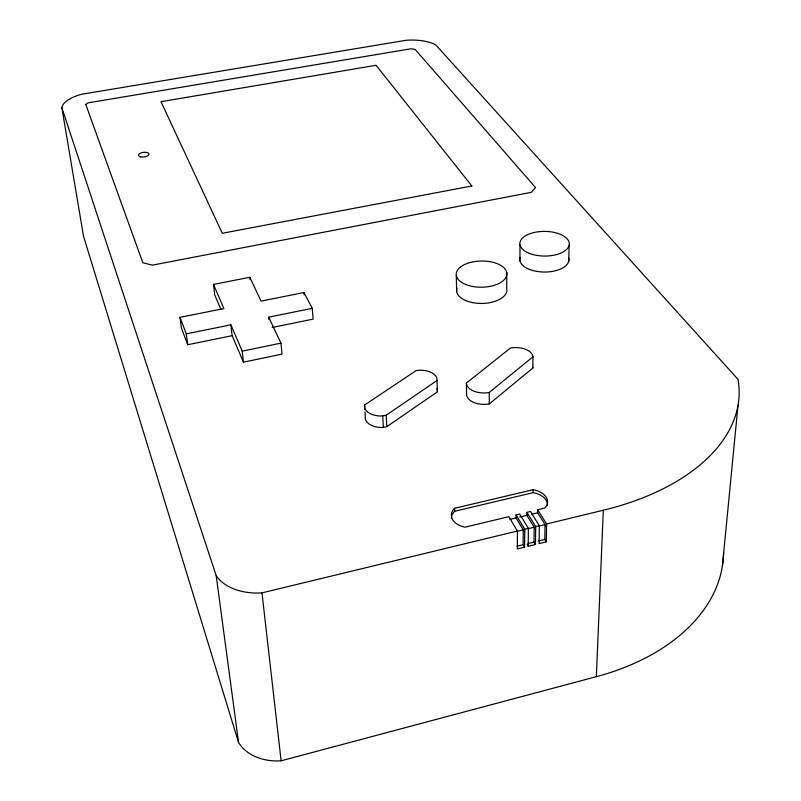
<?xml version="1.0" encoding="UTF-8"?>
<svg xmlns="http://www.w3.org/2000/svg" width="801" height="801" viewBox="0 0 801 801"><rect width="100%" height="100%" fill="white"/><g stroke="black" fill="none" stroke-linecap="round" stroke-linejoin="round"><path stroke-width="1.2" d="M524.715 532.264L516.054 517.937L516.064 514.953L519.679 514.082L528.39 528.38L528.229 546.262L535.468 544.49L535.689 526.607L526.888 512.36L530.492 511.489L539.323 525.726L539.083 543.609L546.302 541.836L546.602 523.964L537.691 509.766L544.87 508.044A19.254 12.265 1.8 0 0 533.216 489.691L454.557 508.295L454.628 511.268A19.324 12.536 0 0 0 451.434 518.577M454.557 508.295A19.344 12.526 -0.1 0 0 465.051 527.178L508.825 516.685L517.416 531.033L517.346 548.925L524.605 547.153L524.735 529.261L516.064 514.953M519.929 260.856L519.999 245.026M524.605 547.153L523.163 544.72L523.253 529.851L517.176 531.323M535.649 529.611L526.868 515.343L526.888 512.36M532.845 368.039L532.965 356.805A17.141 9.612 0.4 0 0 510.437 348.024L466.422 383.068L466.623 394.422A17.422 10.133 -0.2 0 0 489.311 403.904L532.845 368.039A17.061 9.672 0.5 0 0 532.525 366.558M547.473 505.671A19.224 12.285 1.8 0 0 533.186 492.655L533.216 489.691M535.468 544.49L534.007 542.077L534.167 527.208L528.109 528.68M546.552 526.968L537.651 512.75L537.691 509.766M546.302 541.836L544.81 539.433L545.05 524.575L539.013 526.037M568.74 261.226L569.121 245.336A24.731 12.335 0.4 0 0 534.838 232.34A24.731 12.335 0.4 0 0 529.731 253.516A24.731 12.335 0.4 0 0 569.121 245.336M596.345 676.685L603.313 510.237A224.891 129.261 0.5 0 0 738.011 379.354L435.814 44.956A31.85 12.636 -2.5 0 0 406.327 40.25L81.362 94.318A31.7 12.876 -7.3 0 0 61.857 107.704L83.514 236.205L238.548 742.437A46.738 35.184 -9.1 0 0 281.121 760.81L596.345 676.685A209.912 138.343 1.6 0 0 723.573 552.46M722.362 566.317L738.031 405.186M489.311 403.904L489.211 392.48L532.965 356.805M365.026 411.874L365.306 416.44A17.632 10.483 -3 0 0 383.339 427.454L386.793 426.693L437.376 391.839L437.036 380.525A17.352 9.972 -2 0 0 416.24 370.533L364.605 405.026L364.886 409.591M364.605 405.026A17.722 10.423 -3 0 0 382.718 415.969L386.192 415.208L437.036 380.525M517.116 546.202L523.163 544.72M527.979 543.549L534.007 542.077M538.813 540.895L544.81 539.433M61.857 107.704L216.2 575.649A50.543 33.512 -7.6 0 0 261.987 592.87L517.416 531.033M524.735 529.261L528.39 528.38M535.689 526.607L539.323 525.726M546.602 523.964L603.313 510.237M510.027 519.378L516.054 517.937M519.659 517.066L526.868 515.343M531.664 514.192L537.651 512.75M454.628 511.268L533.186 492.655M312.25 308.325L303.98 292.525L261.086 301.116L249.802 277.286L213.497 284.415L223.89 308.565L179.995 317.356L186.283 333.877L230.888 324.826L232.13 335.669L243.444 362.172L282.012 354.132L280.971 343.138L268.675 317.166L312.25 308.325L313.121 319.118L272.15 327.489M230.888 324.826L242.222 351.158L280.971 343.138M179.995 317.356L181.447 328.12L187.724 344.74L232.13 335.669M527.268 544.65L528.229 546.262M220.886 309.346L214.758 294.978L213.497 284.415M186.283 333.877L187.724 344.74M216.2 575.649L238.548 742.437M261.987 592.87L281.121 760.81M242.222 351.158L243.444 362.172M249.802 277.286L250.042 279.629M268.675 317.166L268.916 319.569M303.98 292.525L304.18 294.898M382.718 415.969L383.339 427.454M386.192 415.208L386.793 426.693M456.3 275.434L456.64 291.524M506.733 272.44L506.753 288.55A25.171 13.227 -0.7 0 1 480.85 303.449A25.171 13.227 -0.7 0 1 456.96 288.08M436.925 388.775A17.272 10.033 -2 0 1 437.376 391.839M568.66 257.962A24.581 12.466 0.5 0 1 544.31 272.04A24.581 12.466 0.5 0 1 520.019 257.612M489.211 392.48A17.502 10.073 -0.3 0 1 466.422 383.068M85.817 104.581L142.838 262.788L152.34 265.141L531.263 192.34L535.549 187.574L415.288 49.562A9.412 3.735 -2.5 0 0 410.733 48.821L88.36 102.808A8.01 3.254 -7.3 0 0 85.817 104.581M471.839 185.992L222.298 233.281L161.011 101.687L376.07 65.281L471.839 185.992M465.691 284.485A25.342 13.096 -0.8 0 0 506.592 275.864A25.342 13.096 -0.8 0 0 472.37 261.997A25.342 13.096 -0.8 0 0 465.691 284.485M140.716 156.866A5.307 2.323 -7 0 0 148.986 154.333A5.307 2.323 -7 0 0 141.487 152.761A5.307 2.323 -7 0 0 140.716 156.866"/></g></svg>
